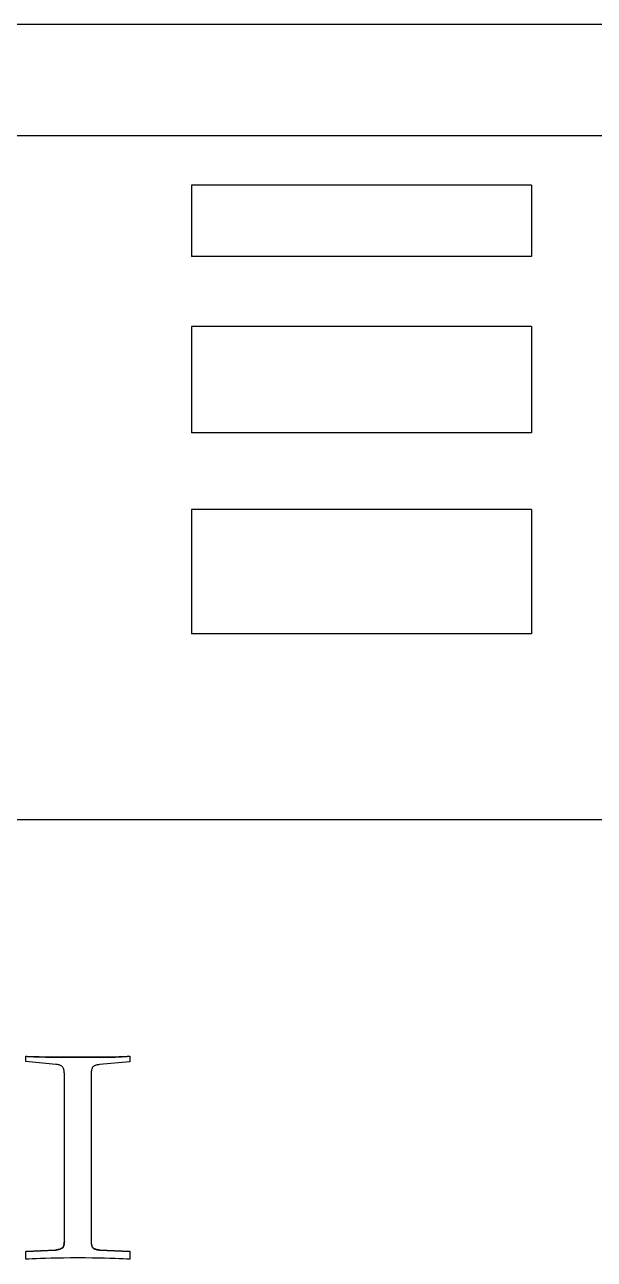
# Model space of a CAD drawing. Header units: millimetres. Extents: x -210 to 210, y -148 to 148.
# Drawn here: x -154.78 to -148.09, y -35.89 to -21.36 of the extents above; entities that cross this region are included whole.
import ezdxf

# ---------------------------------------------------------------- set-up
doc = ezdxf.new("R2010")
doc.units = ezdxf.units.MM
doc.layers.get('0').update_dxf_attribs({"lineweight": 18})

msp = doc.modelspace()

# ---------------------------------------------------------------- linework, layer by layer
at = {"color": 7, "lineweight": 30}
for p, q in [((-129.572, -21.356), (-172.072, -21.356)), ((-129.822, -22.663), (-171.822, -22.663)), ((-129.822, -30.713), (-171.822, -30.713))]:
    msp.add_line(p, q, dxfattribs=at)
at = {"color": 7, "lineweight": 30, "ltscale": 0.021053}
for p, q in [((-152.822, -23.244), (-152.822, -24.086)), ((-148.822, -23.244), (-148.822, -24.086))]:
    msp.add_line(p, q, dxfattribs=at)
at = {"color": 7, "lineweight": 30, "ltscale": 0.1}
for p, q in [((-148.822, -23.244), (-152.822, -23.244)), ((-148.822, -24.086), (-152.822, -24.086)), ((-148.822, -24.908), (-152.822, -24.908)), ((-148.822, -26.159), (-152.822, -26.159)), ((-148.822, -27.063), (-152.822, -27.063)), ((-148.822, -28.525), (-152.822, -28.525))]:
    msp.add_line(p, q, dxfattribs=at)
at = {"color": 7, "lineweight": 30, "ltscale": 0.031255}
for p, q in [((-152.822, -24.908), (-152.822, -26.159)), ((-148.822, -24.908), (-148.822, -26.159))]:
    msp.add_line(p, q, dxfattribs=at)
at = {"color": 7, "lineweight": 30, "ltscale": 0.036542}
for p, q in [((-152.822, -27.063), (-152.822, -28.525)), ((-148.822, -27.063), (-148.822, -28.525))]:
    msp.add_line(p, q, dxfattribs=at)
at = {"color": 7, "lineweight": 30, "ltscale": 0.000413983}
msp.add_line((-154.773, -33.494), (-154.756, -33.496), dxfattribs=at)
at = {"color": 7, "lineweight": 30, "ltscale": 8.54492e-05}
for p, q in [((-154.773, -33.494), (-154.773, -33.497)), ((-154.725, -33.498), (-154.725, -33.501)), ((-153.678, -33.501), (-153.678, -33.504)), ((-153.61, -33.498), (-153.61, -33.501)), ((-153.55, -33.494), (-153.55, -33.497)), ((-154.334, -35.743), (-154.334, -35.746)), ((-154.331, -35.738), (-154.331, -35.741)), ((-154.328, -35.731), (-154.328, -35.735)), ((-154.321, -35.708), (-154.321, -35.711)), ((-154.318, -35.676), (-154.318, -35.68)), ((-154.004, -35.688), (-154.004, -35.691)), ((-154.003, -35.698), (-154.003, -35.702)), ((-153.999, -35.717), (-153.999, -35.721)), ((-153.997, -35.725), (-153.997, -35.729)), ((-154.419, -35.773), (-154.419, -35.777)), ((-154.407, -35.772), (-154.407, -35.775)), ((-154.396, -35.77), (-154.396, -35.773)), ((-154.377, -35.766), (-154.377, -35.769)), ((-154.354, -35.757), (-154.354, -35.761)), ((-154.348, -35.754), (-154.348, -35.757)), ((-154.338, -35.747), (-154.338, -35.75)), ((-153.988, -35.744), (-153.988, -35.748)), ((-153.984, -35.749), (-153.984, -35.752)), ((-153.975, -35.756), (-153.975, -35.76)), ((-153.969, -35.76), (-153.969, -35.763)), ((-153.962, -35.763), (-153.962, -35.766)), ((-153.954, -35.765), (-153.954, -35.769)), ((-153.946, -35.768), (-153.946, -35.771)), ((-153.926, -35.771), (-153.926, -35.775)), ((-153.915, -35.772), (-153.915, -35.776)), ((-153.904, -35.773), (-153.904, -35.777))]:
    msp.add_line(p, q, dxfattribs=at)
at = {"color": 7, "lineweight": 30, "ltscale": 0.001512}
msp.add_line((-154.773, -33.558), (-154.773, -33.497), dxfattribs=at)
at = {"color": 7, "lineweight": 30, "ltscale": 0.000413971}
msp.add_line((-154.773, -33.497), (-154.756, -33.499), dxfattribs=at)
at = {"color": 7, "lineweight": 30, "ltscale": 0.008891}
for p, q in [((-154.419, -33.592), (-154.773, -33.558)), ((-153.55, -33.561), (-153.904, -33.595))]:
    msp.add_line(p, q, dxfattribs=at)
at = {"color": 7, "lineweight": 30, "ltscale": 0.000790348}
msp.add_line((-154.756, -33.496), (-154.725, -33.498), dxfattribs=at)
at = {"color": 7, "lineweight": 30, "ltscale": 8.53539e-05}
for p, q in [((-154.756, -33.496), (-154.756, -33.499)), ((-154.678, -33.499), (-154.678, -33.503)), ((-153.643, -33.499), (-153.643, -33.503)), ((-153.579, -33.496), (-153.579, -33.499)), ((-154.325, -35.725), (-154.325, -35.728)), ((-154.323, -35.717), (-154.323, -35.72)), ((-154.32, -35.698), (-154.32, -35.702)), ((-154.319, -35.688), (-154.319, -35.691)), ((-154.004, -35.676), (-154.004, -35.68)), ((-154.001, -35.708), (-154.001, -35.712))]:
    msp.add_line(p, q, dxfattribs=at)
at = {"color": 7, "lineweight": 30, "ltscale": 0.000790354}
msp.add_line((-154.756, -33.499), (-154.725, -33.501), dxfattribs=at)
at = {"color": 7, "lineweight": 30, "ltscale": 0.001167}
for p, q in [((-154.725, -33.498), (-154.678, -33.499)), ((-154.725, -33.501), (-154.678, -33.503))]:
    msp.add_line(p, q, dxfattribs=at)
at = {"color": 7, "lineweight": 30, "ltscale": 0.001545}
for p, q in [((-154.678, -33.499), (-154.616, -33.501)), ((-154.678, -33.503), (-154.616, -33.504))]:
    msp.add_line(p, q, dxfattribs=at)
at = {"color": 7, "lineweight": 30, "ltscale": 0.001924}
for p, q in [((-154.616, -33.501), (-154.539, -33.502)), ((-154.616, -33.504), (-154.539, -33.506))]:
    msp.add_line(p, q, dxfattribs=at)
at = {"color": 7, "lineweight": 30, "ltscale": 0.002301}
for p, q in [((-154.539, -33.502), (-154.447, -33.503)), ((-154.539, -33.506), (-154.447, -33.507))]:
    msp.add_line(p, q, dxfattribs=at)
at = {"color": 7, "lineweight": 30, "ltscale": 0.002679}
for p, q in [((-154.447, -33.503), (-154.34, -33.504)), ((-154.447, -33.507), (-154.34, -33.507))]:
    msp.add_line(p, q, dxfattribs=at)
at = {"color": 7, "lineweight": 30, "ltscale": 0.003057}
for p, q in [((-154.34, -33.504), (-154.218, -33.505)), ((-154.34, -33.507), (-154.218, -33.508))]:
    msp.add_line(p, q, dxfattribs=at)
at = {"color": 7, "lineweight": 30, "ltscale": 0.003436}
for p, q in [((-154.218, -33.505), (-154.08, -33.505)), ((-154.218, -33.508), (-154.08, -33.508))]:
    msp.add_line(p, q, dxfattribs=at)
at = {"color": 7, "lineweight": 30, "ltscale": 0.003813}
for p, q in [((-154.08, -33.505), (-153.928, -33.505)), ((-154.08, -33.508), (-153.928, -33.508))]:
    msp.add_line(p, q, dxfattribs=at)
at = {"color": 7, "lineweight": 30, "ltscale": 0.001163}
for p, q in [((-153.928, -33.505), (-153.881, -33.505)), ((-153.928, -33.508), (-153.881, -33.508))]:
    msp.add_line(p, q, dxfattribs=at)
at = {"color": 7, "lineweight": 30, "ltscale": 0.001115}
for p, q in [((-153.881, -33.505), (-153.837, -33.505)), ((-153.881, -33.508), (-153.837, -33.508))]:
    msp.add_line(p, q, dxfattribs=at)
at = {"color": 7, "lineweight": 30, "ltscale": 0.001066}
for p, q in [((-153.837, -33.505), (-153.794, -33.504)), ((-153.837, -33.508), (-153.794, -33.507))]:
    msp.add_line(p, q, dxfattribs=at)
at = {"color": 7, "lineweight": 30, "ltscale": 0.001018}
for p, q in [((-153.794, -33.504), (-153.753, -33.503)), ((-153.794, -33.507), (-153.753, -33.507))]:
    msp.add_line(p, q, dxfattribs=at)
at = {"color": 7, "lineweight": 30, "ltscale": 0.000969268}
msp.add_line((-153.753, -33.503), (-153.715, -33.502), dxfattribs=at)
at = {"color": 7, "lineweight": 30, "ltscale": 0.000969265}
msp.add_line((-153.753, -33.507), (-153.715, -33.506), dxfattribs=at)
at = {"color": 7, "lineweight": 30, "ltscale": 0.000922162}
for p, q in [((-153.715, -33.502), (-153.678, -33.501)), ((-153.715, -33.506), (-153.678, -33.504))]:
    msp.add_line(p, q, dxfattribs=at)
at = {"color": 7, "lineweight": 30, "ltscale": 0.000873579}
msp.add_line((-153.678, -33.501), (-153.643, -33.499), dxfattribs=at)
at = {"color": 7, "lineweight": 30, "ltscale": 0.000873583}
msp.add_line((-153.678, -33.504), (-153.643, -33.503), dxfattribs=at)
at = {"color": 7, "lineweight": 30, "ltscale": 0.000825834}
msp.add_line((-153.643, -33.499), (-153.61, -33.498), dxfattribs=at)
at = {"color": 7, "lineweight": 30, "ltscale": 0.000825829}
msp.add_line((-153.643, -33.503), (-153.61, -33.501), dxfattribs=at)
at = {"color": 7, "lineweight": 30, "ltscale": 0.000777403}
msp.add_line((-153.61, -33.498), (-153.579, -33.496), dxfattribs=at)
at = {"color": 7, "lineweight": 30, "ltscale": 0.000777409}
msp.add_line((-153.61, -33.501), (-153.579, -33.499), dxfattribs=at)
at = {"color": 7, "lineweight": 30, "ltscale": 0.000730597}
msp.add_line((-153.579, -33.496), (-153.55, -33.494), dxfattribs=at)
at = {"color": 7, "lineweight": 30, "ltscale": 0.00073059}
msp.add_line((-153.579, -33.499), (-153.55, -33.497), dxfattribs=at)
at = {"color": 7, "lineweight": 30, "ltscale": 0.001607}
msp.add_line((-153.55, -33.497), (-153.55, -33.561), dxfattribs=at)
at = {"color": 7, "lineweight": 30, "ltscale": 0.000274238}
msp.add_line((-154.408, -33.593), (-154.419, -33.592), dxfattribs=at)
at = {"color": 7, "lineweight": 30, "ltscale": 0.000258088}
msp.add_line((-154.398, -33.594), (-154.408, -33.593), dxfattribs=at)
at = {"color": 7, "lineweight": 30, "ltscale": 0.000244188}
msp.add_line((-154.388, -33.596), (-154.398, -33.594), dxfattribs=at)
at = {"color": 7, "lineweight": 30, "ltscale": 0.00022887}
msp.add_line((-154.379, -33.598), (-154.388, -33.596), dxfattribs=at)
at = {"color": 7, "lineweight": 30, "ltscale": 0.00021684}
msp.add_line((-154.371, -33.601), (-154.379, -33.598), dxfattribs=at)
at = {"color": 7, "lineweight": 30, "ltscale": 0.000203817}
msp.add_line((-154.363, -33.604), (-154.371, -33.601), dxfattribs=at)
at = {"color": 7, "lineweight": 30, "ltscale": 0.000194374}
msp.add_line((-154.357, -33.608), (-154.363, -33.604), dxfattribs=at)
at = {"color": 7, "lineweight": 30, "ltscale": 0.000185262}
msp.add_line((-154.35, -33.612), (-154.357, -33.608), dxfattribs=at)
at = {"color": 7, "lineweight": 30, "ltscale": 0.000178147}
msp.add_line((-154.345, -33.617), (-154.35, -33.612), dxfattribs=at)
at = {"color": 7, "lineweight": 30, "ltscale": 0.00017425}
msp.add_line((-154.34, -33.622), (-154.345, -33.617), dxfattribs=at)
at = {"color": 7, "lineweight": 30, "ltscale": 0.000176169}
msp.add_line((-154.336, -33.628), (-154.34, -33.622), dxfattribs=at)
at = {"color": 7, "lineweight": 30, "ltscale": 0.000186556}
msp.add_line((-154.332, -33.634), (-154.336, -33.628), dxfattribs=at)
at = {"color": 7, "lineweight": 30, "ltscale": 0.000197492}
msp.add_line((-154.329, -33.641), (-154.332, -33.634), dxfattribs=at)
at = {"color": 7, "lineweight": 30, "ltscale": 0.00021102}
msp.add_line((-154.326, -33.649), (-154.329, -33.641), dxfattribs=at)
at = {"color": 7, "lineweight": 30, "ltscale": 0.000225842}
msp.add_line((-154.324, -33.658), (-154.326, -33.649), dxfattribs=at)
at = {"color": 7, "lineweight": 30, "ltscale": 0.000241468}
msp.add_line((-154.322, -33.667), (-154.324, -33.658), dxfattribs=at)
at = {"color": 7, "lineweight": 30, "ltscale": 0.000258152}
msp.add_line((-154.32, -33.677), (-154.322, -33.667), dxfattribs=at)
at = {"color": 7, "lineweight": 30, "ltscale": 0.000275364}
msp.add_line((-154.319, -33.688), (-154.32, -33.677), dxfattribs=at)
at = {"color": 7, "lineweight": 30, "ltscale": 0.000293544}
msp.add_line((-154.318, -33.7), (-154.319, -33.688), dxfattribs=at)
at = {"color": 7, "lineweight": 30, "ltscale": 0.000311897}
msp.add_line((-154.318, -33.713), (-154.318, -33.7), dxfattribs=at)
at = {"color": 7, "lineweight": 30, "ltscale": 0.00030678}
msp.add_line((-154.003, -33.687), (-154.004, -33.699), dxfattribs=at)
at = {"color": 7, "lineweight": 30, "ltscale": 0.00032887}
msp.add_line((-154.004, -33.699), (-154.004, -33.713), dxfattribs=at)
at = {"color": 7, "lineweight": 30, "ltscale": 0.000284855}
msp.add_line((-154.002, -33.676), (-154.003, -33.687), dxfattribs=at)
at = {"color": 7, "lineweight": 30, "ltscale": 0.000263622}
msp.add_line((-154.001, -33.665), (-154.002, -33.676), dxfattribs=at)
at = {"color": 7, "lineweight": 30, "ltscale": 0.000243335}
msp.add_line((-153.999, -33.656), (-154.001, -33.665), dxfattribs=at)
at = {"color": 7, "lineweight": 30, "ltscale": 0.000224006}
msp.add_line((-153.996, -33.647), (-153.999, -33.656), dxfattribs=at)
at = {"color": 7, "lineweight": 30, "ltscale": 0.000205648}
msp.add_line((-153.993, -33.64), (-153.996, -33.647), dxfattribs=at)
at = {"color": 7, "lineweight": 30, "ltscale": 0.000189458}
msp.add_line((-153.99, -33.633), (-153.993, -33.64), dxfattribs=at)
at = {"color": 7, "lineweight": 30, "ltscale": 0.000174769}
msp.add_line((-153.986, -33.627), (-153.99, -33.633), dxfattribs=at)
at = {"color": 7, "lineweight": 30, "ltscale": 0.000163307}
msp.add_line((-153.982, -33.622), (-153.986, -33.627), dxfattribs=at)
at = {"color": 7, "lineweight": 30, "ltscale": 0.000161071}
msp.add_line((-153.977, -33.618), (-153.982, -33.622), dxfattribs=at)
at = {"color": 7, "lineweight": 30, "ltscale": 0.000168278}
msp.add_line((-153.972, -33.614), (-153.977, -33.618), dxfattribs=at)
at = {"color": 7, "lineweight": 30, "ltscale": 0.00017829}
msp.add_line((-153.966, -33.61), (-153.972, -33.614), dxfattribs=at)
at = {"color": 7, "lineweight": 30, "ltscale": 0.000188174}
msp.add_line((-153.959, -33.607), (-153.966, -33.61), dxfattribs=at)
at = {"color": 7, "lineweight": 30, "ltscale": 0.000200614}
msp.add_line((-153.952, -33.604), (-153.959, -33.607), dxfattribs=at)
at = {"color": 7, "lineweight": 30, "ltscale": 0.00021352}
msp.add_line((-153.943, -33.601), (-153.952, -33.604), dxfattribs=at)
at = {"color": 7, "lineweight": 30, "ltscale": 0.000228018}
msp.add_line((-153.934, -33.599), (-153.943, -33.601), dxfattribs=at)
at = {"color": 7, "lineweight": 30, "ltscale": 0.000242558}
msp.add_line((-153.925, -33.598), (-153.934, -33.599), dxfattribs=at)
at = {"color": 7, "lineweight": 30, "ltscale": 0.000257706}
msp.add_line((-153.915, -33.596), (-153.925, -33.598), dxfattribs=at)
at = {"color": 7, "lineweight": 30, "ltscale": 0.000274154}
msp.add_line((-153.904, -33.595), (-153.915, -33.596), dxfattribs=at)
at = {"color": 7, "lineweight": 30, "ltscale": 0.048864}
for p, q in [((-154.318, -35.667), (-154.318, -33.713)), ((-154.004, -33.713), (-154.004, -35.667))]:
    msp.add_line(p, q, dxfattribs=at)
at = {"color": 7, "lineweight": 30, "ltscale": 0.000142339}
for p, q in [((-154.338, -35.747), (-154.334, -35.743)), ((-154.338, -35.75), (-154.334, -35.746))]:
    msp.add_line(p, q, dxfattribs=at)
at = {"color": 7, "lineweight": 30, "ltscale": 0.000154363}
for p, q in [((-154.334, -35.743), (-154.331, -35.738)), ((-154.334, -35.746), (-154.331, -35.741))]:
    msp.add_line(p, q, dxfattribs=at)
at = {"color": 7, "lineweight": 30, "ltscale": 0.000169405}
for p, q in [((-154.331, -35.738), (-154.328, -35.731)), ((-154.331, -35.741), (-154.328, -35.735))]:
    msp.add_line(p, q, dxfattribs=at)
at = {"color": 7, "lineweight": 30, "ltscale": 0.000185556}
msp.add_line((-154.328, -35.731), (-154.325, -35.725), dxfattribs=at)
at = {"color": 7, "lineweight": 30, "ltscale": 0.000185645}
msp.add_line((-154.328, -35.735), (-154.325, -35.728), dxfattribs=at)
at = {"color": 7, "lineweight": 30, "ltscale": 0.000204291}
for p, q in [((-154.325, -35.725), (-154.323, -35.717)), ((-154.325, -35.728), (-154.323, -35.72))]:
    msp.add_line(p, q, dxfattribs=at)
at = {"color": 7, "lineweight": 30, "ltscale": 0.00022401}
msp.add_line((-154.323, -35.717), (-154.321, -35.708), dxfattribs=at)
at = {"color": 7, "lineweight": 30, "ltscale": 0.000223916}
msp.add_line((-154.323, -35.72), (-154.321, -35.711), dxfattribs=at)
at = {"color": 7, "lineweight": 30, "ltscale": 0.000244385}
msp.add_line((-154.321, -35.708), (-154.32, -35.698), dxfattribs=at)
at = {"color": 7, "lineweight": 30, "ltscale": 0.000244479}
msp.add_line((-154.321, -35.711), (-154.32, -35.702), dxfattribs=at)
at = {"color": 7, "lineweight": 30, "ltscale": 0.000265745}
for p, q in [((-154.32, -35.698), (-154.319, -35.688)), ((-154.32, -35.702), (-154.319, -35.691))]:
    msp.add_line(p, q, dxfattribs=at)
at = {"color": 7, "lineweight": 30, "ltscale": 0.000287842}
msp.add_line((-154.319, -35.688), (-154.318, -35.676), dxfattribs=at)
at = {"color": 7, "lineweight": 30, "ltscale": 0.000287747}
msp.add_line((-154.319, -35.691), (-154.318, -35.68), dxfattribs=at)
at = {"color": 7, "lineweight": 30, "ltscale": 0.000309978}
for p, q in [((-154.318, -35.676), (-154.318, -35.664)), ((-154.318, -35.68), (-154.318, -35.667))]:
    msp.add_line(p, q, dxfattribs=at)
at = {"color": 7, "lineweight": 30, "ltscale": 0.00031055}
msp.add_line((-154.004, -35.664), (-154.004, -35.676), dxfattribs=at)
at = {"color": 7, "lineweight": 30, "ltscale": 0.000310455}
msp.add_line((-154.004, -35.667), (-154.004, -35.68), dxfattribs=at)
at = {"color": 7, "lineweight": 30, "ltscale": 0.000288985}
msp.add_line((-154.004, -35.676), (-154.004, -35.688), dxfattribs=at)
at = {"color": 7, "lineweight": 30, "ltscale": 0.00028908}
msp.add_line((-154.004, -35.68), (-154.004, -35.691), dxfattribs=at)
at = {"color": 7, "lineweight": 30, "ltscale": 0.000268213}
for p, q in [((-154.004, -35.688), (-154.003, -35.698)), ((-154.004, -35.691), (-154.003, -35.702))]:
    msp.add_line(p, q, dxfattribs=at)
at = {"color": 7, "lineweight": 30, "ltscale": 0.000247877}
msp.add_line((-154.003, -35.698), (-154.001, -35.708), dxfattribs=at)
at = {"color": 7, "lineweight": 30, "ltscale": 0.000247783}
msp.add_line((-154.003, -35.702), (-154.001, -35.712), dxfattribs=at)
at = {"color": 7, "lineweight": 30, "ltscale": 0.000228087}
msp.add_line((-154.001, -35.708), (-153.999, -35.717), dxfattribs=at)
at = {"color": 7, "lineweight": 30, "ltscale": 0.00022818}
msp.add_line((-154.001, -35.712), (-153.999, -35.721), dxfattribs=at)
at = {"color": 7, "lineweight": 30, "ltscale": 0.000209048}
for p, q in [((-153.999, -35.717), (-153.997, -35.725)), ((-153.999, -35.721), (-153.997, -35.729))]:
    msp.add_line(p, q, dxfattribs=at)
at = {"color": 7, "lineweight": 30, "ltscale": 0.000191815}
msp.add_line((-153.997, -35.725), (-153.994, -35.732), dxfattribs=at)
at = {"color": 7, "lineweight": 30, "ltscale": 0.000191636}
msp.add_line((-153.997, -35.729), (-153.994, -35.736), dxfattribs=at)
at = {"color": 7, "lineweight": 30, "ltscale": 0.000175405}
for p, q in [((-153.994, -35.732), (-153.991, -35.739)), ((-153.994, -35.736), (-153.991, -35.742))]:
    msp.add_line(p, q, dxfattribs=at)
at = {"color": 7, "lineweight": 30, "ltscale": 8.52585e-05}
for p, q in [((-153.994, -35.732), (-153.994, -35.736)), ((-153.991, -35.739), (-153.991, -35.742)), ((-154.773, -35.792), (-154.773, -35.796)), ((-154.386, -35.768), (-154.386, -35.771)), ((-154.368, -35.763), (-154.368, -35.766)), ((-154.361, -35.76), (-154.361, -35.764)), ((-154.343, -35.751), (-154.343, -35.754)), ((-153.98, -35.753), (-153.98, -35.756)), ((-153.936, -35.77), (-153.936, -35.773)), ((-153.55, -35.792), (-153.55, -35.796))]:
    msp.add_line(p, q, dxfattribs=at)
at = {"color": 7, "lineweight": 30, "ltscale": 0.000160934}
msp.add_line((-153.991, -35.739), (-153.988, -35.744), dxfattribs=at)
at = {"color": 7, "lineweight": 30, "ltscale": 0.000161096}
msp.add_line((-153.991, -35.742), (-153.988, -35.748), dxfattribs=at)
at = {"color": 7, "lineweight": 30, "ltscale": 0.008863}
for p, q in [((-154.773, -35.792), (-154.419, -35.773)), ((-154.773, -35.796), (-154.419, -35.777)), ((-153.904, -35.773), (-153.55, -35.792)), ((-153.904, -35.777), (-153.55, -35.796))]:
    msp.add_line(p, q, dxfattribs=at)
at = {"color": 7, "lineweight": 30, "ltscale": 0.002269}
for p, q in [((-154.773, -35.886), (-154.773, -35.796)), ((-153.55, -35.796), (-153.55, -35.886))]:
    msp.add_line(p, q, dxfattribs=at)
at = {"color": 7, "lineweight": 30, "ltscale": 0.000880322}
for p, q in [((-154.738, -35.884), (-154.773, -35.886)), ((-153.55, -35.886), (-153.585, -35.884))]:
    msp.add_line(p, q, dxfattribs=at)
at = {"color": 7, "lineweight": 30, "ltscale": 0.001024}
for p, q in [((-154.697, -35.881), (-154.738, -35.884)), ((-153.585, -35.884), (-153.626, -35.881))]:
    msp.add_line(p, q, dxfattribs=at)
at = {"color": 7, "lineweight": 30, "ltscale": 0.001168}
for p, q in [((-154.65, -35.879), (-154.697, -35.881)), ((-153.626, -35.881), (-153.672, -35.879))]:
    msp.add_line(p, q, dxfattribs=at)
at = {"color": 7, "lineweight": 30, "ltscale": 0.001312}
for p, q in [((-154.598, -35.877), (-154.65, -35.879)), ((-153.672, -35.879), (-153.725, -35.877))]:
    msp.add_line(p, q, dxfattribs=at)
at = {"color": 7, "lineweight": 30, "ltscale": 0.001457}
msp.add_line((-154.539, -35.875), (-154.598, -35.877), dxfattribs=at)
at = {"color": 7, "lineweight": 30, "ltscale": 0.001601}
msp.add_line((-154.475, -35.874), (-154.539, -35.875), dxfattribs=at)
at = {"color": 7, "lineweight": 30, "ltscale": 0.001746}
for p, q in [((-154.405, -35.873), (-154.475, -35.874)), ((-153.847, -35.874), (-153.917, -35.873))]:
    msp.add_line(p, q, dxfattribs=at)
at = {"color": 7, "lineweight": 30, "ltscale": 0.000294287}
for p, q in [((-154.419, -35.773), (-154.407, -35.772)), ((-154.419, -35.777), (-154.407, -35.775))]:
    msp.add_line(p, q, dxfattribs=at)
at = {"color": 7, "lineweight": 30, "ltscale": 0.000275501}
for p, q in [((-154.407, -35.772), (-154.396, -35.77)), ((-154.407, -35.775), (-154.396, -35.773))]:
    msp.add_line(p, q, dxfattribs=at)
at = {"color": 7, "lineweight": 30, "ltscale": 0.001891}
for p, q in [((-154.33, -35.872), (-154.405, -35.873)), ((-153.917, -35.873), (-153.993, -35.872))]:
    msp.add_line(p, q, dxfattribs=at)
at = {"color": 7, "lineweight": 30, "ltscale": 0.00025706}
msp.add_line((-154.396, -35.77), (-154.386, -35.768), dxfattribs=at)
at = {"color": 7, "lineweight": 30, "ltscale": 0.000257098}
msp.add_line((-154.396, -35.773), (-154.386, -35.771), dxfattribs=at)
at = {"color": 7, "lineweight": 30, "ltscale": 0.000238332}
msp.add_line((-154.386, -35.768), (-154.377, -35.766), dxfattribs=at)
at = {"color": 7, "lineweight": 30, "ltscale": 0.000238285}
msp.add_line((-154.386, -35.771), (-154.377, -35.769), dxfattribs=at)
at = {"color": 7, "lineweight": 30, "ltscale": 0.000220563}
msp.add_line((-154.377, -35.766), (-154.368, -35.763), dxfattribs=at)
at = {"color": 7, "lineweight": 30, "ltscale": 0.000220617}
msp.add_line((-154.377, -35.769), (-154.368, -35.766), dxfattribs=at)
at = {"color": 7, "lineweight": 30, "ltscale": 0.000202783}
for p, q in [((-154.368, -35.763), (-154.361, -35.76)), ((-154.368, -35.766), (-154.361, -35.764))]:
    msp.add_line(p, q, dxfattribs=at)
at = {"color": 7, "lineweight": 30, "ltscale": 0.000186538}
msp.add_line((-154.361, -35.76), (-154.354, -35.757), dxfattribs=at)
at = {"color": 7, "lineweight": 30, "ltscale": 0.000186462}
msp.add_line((-154.361, -35.764), (-154.354, -35.761), dxfattribs=at)
at = {"color": 7, "lineweight": 30, "ltscale": 0.000171168}
for p, q in [((-154.354, -35.757), (-154.348, -35.754)), ((-154.354, -35.761), (-154.348, -35.757))]:
    msp.add_line(p, q, dxfattribs=at)
at = {"color": 7, "lineweight": 30, "ltscale": 0.000156165}
msp.add_line((-154.348, -35.754), (-154.343, -35.751), dxfattribs=at)
at = {"color": 7, "lineweight": 30, "ltscale": 0.00015627}
msp.add_line((-154.348, -35.757), (-154.343, -35.754), dxfattribs=at)
at = {"color": 7, "lineweight": 30, "ltscale": 0.00014384}
msp.add_line((-154.343, -35.751), (-154.338, -35.747), dxfattribs=at)
at = {"color": 7, "lineweight": 30, "ltscale": 0.000143719}
msp.add_line((-154.343, -35.754), (-154.338, -35.75), dxfattribs=at)
at = {"color": 7, "lineweight": 30, "ltscale": 0.002036}
for p, q in [((-154.248, -35.871), (-154.33, -35.872)), ((-153.993, -35.872), (-154.074, -35.871))]:
    msp.add_line(p, q, dxfattribs=at)
at = {"color": 7, "lineweight": 30, "ltscale": 0.00218}
for p, q in [((-154.161, -35.871), (-154.248, -35.871)), ((-154.074, -35.871), (-154.161, -35.871))]:
    msp.add_line(p, q, dxfattribs=at)
at = {"color": 7, "lineweight": 30, "ltscale": 0.000149262}
for p, q in [((-153.988, -35.744), (-153.984, -35.749)), ((-153.988, -35.748), (-153.984, -35.752))]:
    msp.add_line(p, q, dxfattribs=at)
at = {"color": 7, "lineweight": 30, "ltscale": 0.000149088}
msp.add_line((-153.984, -35.749), (-153.98, -35.753), dxfattribs=at)
at = {"color": 7, "lineweight": 30, "ltscale": 0.00014896}
msp.add_line((-153.984, -35.752), (-153.98, -35.756), dxfattribs=at)
at = {"color": 7, "lineweight": 30, "ltscale": 0.000159163}
msp.add_line((-153.98, -35.753), (-153.975, -35.756), dxfattribs=at)
at = {"color": 7, "lineweight": 30, "ltscale": 0.000159272}
msp.add_line((-153.98, -35.756), (-153.975, -35.76), dxfattribs=at)
at = {"color": 7, "lineweight": 30, "ltscale": 0.000172164}
for p, q in [((-153.975, -35.756), (-153.969, -35.76)), ((-153.975, -35.76), (-153.969, -35.763))]:
    msp.add_line(p, q, dxfattribs=at)
at = {"color": 7, "lineweight": 30, "ltscale": 0.00018631}
for p, q in [((-153.969, -35.76), (-153.962, -35.763)), ((-153.969, -35.763), (-153.962, -35.766))]:
    msp.add_line(p, q, dxfattribs=at)
at = {"color": 7, "lineweight": 30, "ltscale": 0.000201705}
for p, q in [((-153.962, -35.763), (-153.954, -35.765)), ((-153.962, -35.766), (-153.954, -35.769))]:
    msp.add_line(p, q, dxfattribs=at)
at = {"color": 7, "lineweight": 30, "ltscale": 0.000218944}
for p, q in [((-153.954, -35.765), (-153.946, -35.768)), ((-153.954, -35.769), (-153.946, -35.771))]:
    msp.add_line(p, q, dxfattribs=at)
at = {"color": 7, "lineweight": 30, "ltscale": 0.000237018}
msp.add_line((-153.946, -35.768), (-153.936, -35.77), dxfattribs=at)
at = {"color": 7, "lineweight": 30, "ltscale": 0.000236978}
msp.add_line((-153.946, -35.771), (-153.936, -35.773), dxfattribs=at)
at = {"color": 7, "lineweight": 30, "ltscale": 0.000254183}
msp.add_line((-153.936, -35.77), (-153.926, -35.771), dxfattribs=at)
at = {"color": 7, "lineweight": 30, "ltscale": 0.000254213}
msp.add_line((-153.936, -35.773), (-153.926, -35.775), dxfattribs=at)
at = {"color": 7, "lineweight": 30, "ltscale": 0.000273446}
for p, q in [((-153.926, -35.771), (-153.915, -35.772)), ((-153.926, -35.775), (-153.915, -35.776))]:
    msp.add_line(p, q, dxfattribs=at)
at = {"color": 7, "lineweight": 30, "ltscale": 0.00029237}
for p, q in [((-153.915, -35.772), (-153.904, -35.773)), ((-153.915, -35.776), (-153.904, -35.777))]:
    msp.add_line(p, q, dxfattribs=at)
at = {"color": 7, "lineweight": 30, "ltscale": 0.001602}
msp.add_line((-153.783, -35.875), (-153.847, -35.874), dxfattribs=at)
at = {"color": 7, "lineweight": 30, "ltscale": 0.001456}
msp.add_line((-153.725, -35.877), (-153.783, -35.875), dxfattribs=at)

doc.saveas('drawing.dxf')
